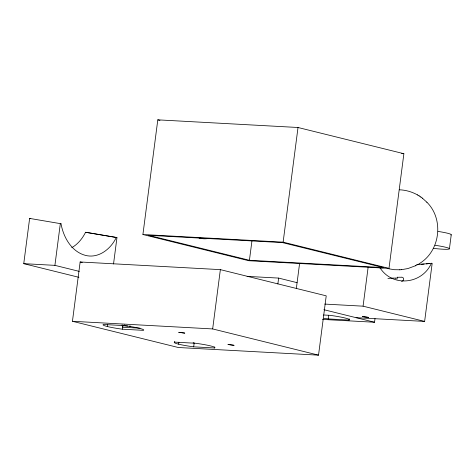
<?xml version="1.0" encoding="UTF-8"?>
<svg xmlns="http://www.w3.org/2000/svg" width="475" height="475" viewBox="0 0 475 475"><rect width="100%" height="100%" fill="white"/><g stroke="black" fill="none" stroke-linecap="round" stroke-linejoin="round"><path stroke-width="0.71" d="M426.799 202.154C444.339 219.319 440.188 251.661 418.897 263.863M78.939 277.323L23.75 263.661L29.628 218.411L61.014 223.743C63.424 237.191 71.392 251.613 85.429 255.378C98.574 258.804 111.025 248.852 116.286 237.429L116.963 237.595L113.531 263.987M79.278 271.391L54.91 265.359L60.337 223.571L61.014 223.743M72.443 321.29L80.144 261.98L220.364 269.634L326.224 295.842L318.523 355.152L178.303 347.504L72.443 321.29L212.658 328.938L318.523 355.152M107.409 326.545L107.671 324.567M122.396 327.685L122.568 326.367M122.473 329.205A20.52 1.894 7.4 0 1 103.39 324.484L124.29 325.624A20.52 1.894 7.4 0 1 143.373 330.345L122.473 329.205L122.983 325.25A20.52 1.894 7.4 0 1 121.921 325.108M124.29 325.624L124.391 324.882M142.91 234.513L157.801 119.848L298.021 127.496L403.881 153.71L388.989 268.375L248.769 260.722L142.91 234.513L283.124 242.161L388.989 268.375M214.712 346.993L214.581 347.979L193.681 346.839A20.52 1.894 7.4 0 1 174.604 342.113L174.699 341.377M178.624 344.179L178.879 342.202M193.681 346.839L194.198 342.885A20.52 1.894 7.4 0 1 193.135 342.742M212.658 328.938L220.364 269.634M249.428 260.282L148.485 235.291L282.471 242.6L383.414 267.591L249.428 260.282L251.999 240.487M283.124 242.161L298.021 127.496M277.869 283.949L278.629 278.089L247.107 276.373M296.335 288.521L299.577 263.542M323.92 318.315A20.52 1.894 7.4 0 0 328.172 318.927L328.652 315.263M328.172 318.927L349.077 320.067L349.238 318.832M416.723 264.533L432.173 263.316L424.626 321.415L363.078 306.173L368.137 267.199M322.483 319.408L374.537 322.246L375.018 318.582M433.479 248.366A17.818 1.645 7.4 0 0 449.415 248.841L451.238 234.804M396.952 279.062L397.581 277.085M116.286 237.429L85.577 232.269C82.46 238.492 77.882 244.186 71.772 247.677M431.437 263.138C422.328 284.175 392.665 287.601 380.059 267.888M401.506 269.675L407.948 268.547L415.488 265.739M415.334 265.822L417.216 264.842M401.577 281.396C404.302 281.075 404.528 277.192 401.523 277.091M379.935 268.025L383.61 267.68M417.454 264.717L418.926 264.575M421.135 264.367L424.08 264.088M426.283 263.874L429.228 263.595M388.77 268.797L394.333 269.693L399.908 269.788M399.748 269.8L401.707 269.658M399.315 189.798C405.686 190 411.997 191.811 417.549 194.946M401.666 153.585L403.881 153.71M23.75 263.661L54.91 265.359M324.746 304.083L363.078 306.173M323.511 314.99L329.994 315.341A20.52 1.894 7.4 0 1 349.077 320.067M356.078 317.674L424.626 321.415M122.657 325.713L127.805 325.992M129.277 326.07L130.75 326.153M122.728 327.228L140.024 328.172M174.604 342.113L195.504 343.253A20.52 1.894 7.4 0 1 214.581 347.979M116.963 237.595L85.577 232.269M157.801 119.848L159.962 120.383M278.629 278.089L297.095 282.667M29.628 218.411L30.305 218.583M323.873 309.7L374.537 322.246M80.144 261.98L82.306 262.515M419.033 195.831L420.939 197.095M417.394 194.857L419.199 195.932M422.346 198.134L426.93 202.285M420.797 196.994L422.495 198.247M397.248 277.412A11.014 3.301 -18.6 0 1 401.132 277.311M387.915 278.522A23.198 6.787 -16.8 0 1 395.455 278.154M396.108 277.578A35.999 12.564 84.9 0 1 395.871 278.855M209.166 238.296A48.385 30.317 -86.9 0 1 198.728 237.809M204.796 238.373A48.385 30.317 -86.9 0 1 199.821 238.533M435.064 245.284A17.818 1.645 7.4 0 1 449.415 248.841M438.116 231.432A17.818 1.645 7.4 0 1 450.947 235M178.814 332.31L184.745 333.106L178.814 332.31M228.047 344.5L233.985 345.301L228.047 344.5M362.544 316.588L368.481 317.389L362.544 316.588"/></g></svg>
